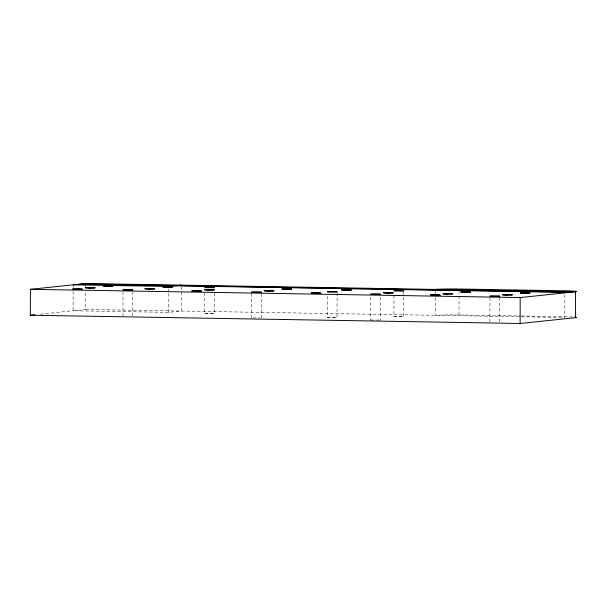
<?xml version="1.0" encoding="UTF-8"?>
<svg xmlns="http://www.w3.org/2000/svg" width="607" height="607" viewBox="0 0 607 607"><rect width="100%" height="100%" fill="white"/><g stroke="black" fill="none" stroke-linecap="round" stroke-linejoin="round"><path stroke-width="0.46" stroke-dasharray="3.04 2.28" d="M73.128 291.314L73.098 310.754L168.769 312.362L181.334 311.042L181.379 286.974M73.136 287.612L73.144 284.835M40.57 314.168L85.663 309.433L85.693 290.92M85.701 287.217L85.701 284.44M122.955 315.89L123.001 291.823M132.743 315.906L132.781 291.838M168.769 312.362L168.807 292.923M168.807 291.997L168.814 288.295M214.559 293.204L214.521 313.569L209.696 313.758L204.741 313.561L204.771 293.196M251.564 318.053L251.609 293.993M261.351 318.068L261.389 294M337.151 292.809L336.953 317.856L327.317 317.787L327.355 295.579M372.159 320.2L370.68 320.064L370.718 295.996M379.079 320.208L380.46 320.071L380.498 296.929M403.746 291.762L403.556 316.801L393.92 316.74L393.966 293.598M435.576 297.733L435.545 315.321A18.233 0.728 0.1 0 1 459.029 314.934L520.411 315.966M435.583 294.031L435.583 291.254M459.029 314.934L459.074 289.941M489.91 322.067L489.955 297.999M499.69 322.082L499.736 298.014M572.469 316.953A18.233 0.728 0.1 0 0 564.798 316.717L564.836 294.501M204.741 313.561L214.521 313.569M327.317 317.787L337.105 317.802M370.68 320.064L380.46 320.071M393.92 316.74L403.708 316.755M252.952 317.916L259.872 317.924M521.36 315.981L564.798 316.717M85.663 309.433L520.624 316.755M521.443 316.771L565.049 317.499"/><path stroke-width="0.91" d="M30.35 315.238L30.396 289.327L85.708 283.515L575.497 291.762L575.451 317.673L520.138 323.485L30.35 315.238L34.994 314.752M520.138 323.485L520.184 297.567L575.497 291.762A18.233 0.728 0.1 0 0 564.844 290.799L459.074 289.015A18.233 0.728 0.1 0 0 435.591 289.402M75.792 289.319L79.206 288.955M88.447 287.984L91.862 287.627M106.248 286.117L109.662 285.76M181.379 285.123L168.814 286.443L73.144 284.835M148.062 288.993L151.477 288.628M165.87 287.119L169.285 286.762M195.029 291.322L198.443 290.965M207.677 289.994L211.092 289.638M267.292 290.996L270.707 290.639M285.1 289.129L288.515 288.773M314.259 293.333L317.673 292.969M344.715 290.131L348.13 289.774M386.53 293.006L389.944 292.642M433.489 295.336L436.903 294.979M446.145 294.008L449.559 293.651M463.945 292.142L467.36 291.777M505.76 295.01L509.174 294.653M523.56 293.143L526.975 292.779M76.482 289.327L82.385 289.137L72.612 289.137L75.283 289.304M466.669 291.77L460.766 291.959L470.539 291.959L467.876 291.785M526.284 292.771L520.381 292.961L530.154 292.961L527.491 292.794M448.869 293.636L442.966 293.834L452.739 293.826L450.068 293.659M508.484 294.638L502.581 294.835L512.354 294.827L509.683 294.661M81.459 283.962L571.248 292.202M79.38 284.182L569.169 292.422M103.418 285.859L112.5 286.018M163.033 286.868L172.115 287.02M282.263 288.871L291.345 289.023M341.878 289.873L350.96 290.025M461.115 291.884L470.197 292.035M520.73 292.885L529.812 293.037M85.61 287.733L94.692 287.885M145.232 288.735L154.315 288.886M204.847 289.736L213.93 289.888M264.462 290.738L273.545 290.897M383.692 292.749L392.775 292.9M443.307 293.75L452.39 293.902M502.922 294.752L512.005 294.911M72.961 289.061L82.044 289.213M192.191 291.064L201.274 291.216M311.421 293.075L320.504 293.227M430.659 295.078L439.741 295.23M30.396 289.327L520.184 297.567M574.988 317.12A18.233 0.728 0.1 0 1 575.451 317.673M85.367 287.756L95.041 287.809L85.367 287.756M103.175 285.889L112.841 285.935L103.175 285.889M144.982 288.765L154.656 288.811L144.982 288.765M162.79 286.891L172.456 286.936L162.79 286.891M191.949 291.094L201.623 291.14L191.949 291.094M204.597 289.767L214.271 289.812L204.597 289.767M264.22 290.768L273.886 290.814L264.22 290.768M282.02 288.902L291.694 288.947L282.02 288.902M311.179 293.098L320.853 293.151L311.179 293.098M341.635 289.903L351.309 289.949L341.635 289.903M383.449 292.779L393.116 292.824L383.449 292.779M430.409 295.108L440.083 295.154L430.409 295.108M123.153 289.926L132.789 289.987L123.153 289.926M204.931 287.589L214.567 287.65L204.931 287.589M251.761 292.088L261.397 292.149L251.761 292.088M327.514 291.823L337.151 291.884L327.514 291.823M370.869 294.092L380.506 294.152L370.869 294.092M394.118 290.776L403.754 290.836L394.118 290.776M490.107 296.102L499.736 296.163L490.107 296.102"/></g></svg>
